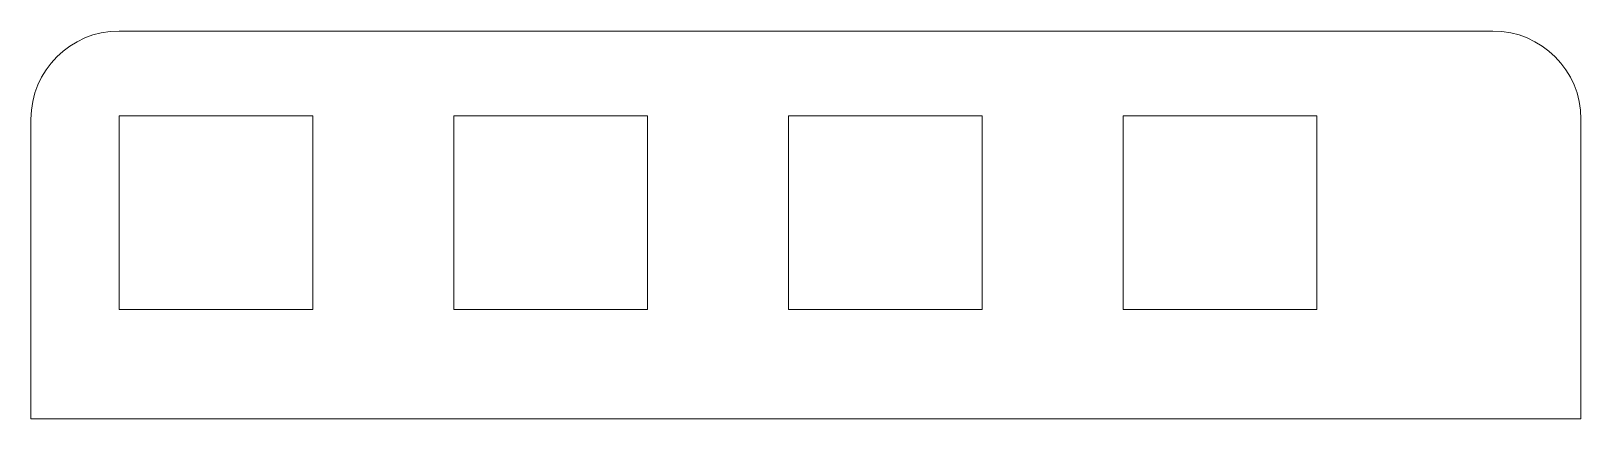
# Model space of a CAD drawing. Header units: millimetres. Extents: x 0 to 88, y 0 to 22.
import ezdxf

# ---------------------------------------------------------------- set-up
doc = ezdxf.new("R2010")
doc.units = ezdxf.units.MM

msp = doc.modelspace()

# ---------------------------------------------------------------- linework, layer by layer
at = {"color": 7, "linetype": 'Continuous', "lineweight": 15}
for p, q in [((83, 22), (5, 22)), ((0, 17), (0, 0)), ((5, 17.2), (5, 6.2)), ((16, 17.2), (5, 17.2)), ((16, 6.2), (16, 17.2)), ((24, 17.2), (24, 6.2)), ((35, 17.2), (24, 17.2)), ((35, 6.2), (35, 17.2)), ((43, 17.2), (43, 6.2)), ((54, 17.2), (43, 17.2)), ((54, 6.2), (54, 17.2)), ((62, 17.2), (62, 6.2)), ((73, 17.2), (62, 17.2)), ((73, 6.2), (73, 17.2)), ((88, 0), (88, 17)), ((5, 6.2), (16, 6.2)), ((24, 6.2), (35, 6.2)), ((43, 6.2), (54, 6.2)), ((62, 6.2), (73, 6.2)), ((0, 0), (88, 0))]:
    msp.add_line(p, q, dxfattribs=at)
for centre, start, end in [((5, 17), 90, 180), ((83, 17), 0, 90)]:
    msp.add_arc(centre, 5, start, end, dxfattribs=at)

doc.saveas('drawing.dxf')
